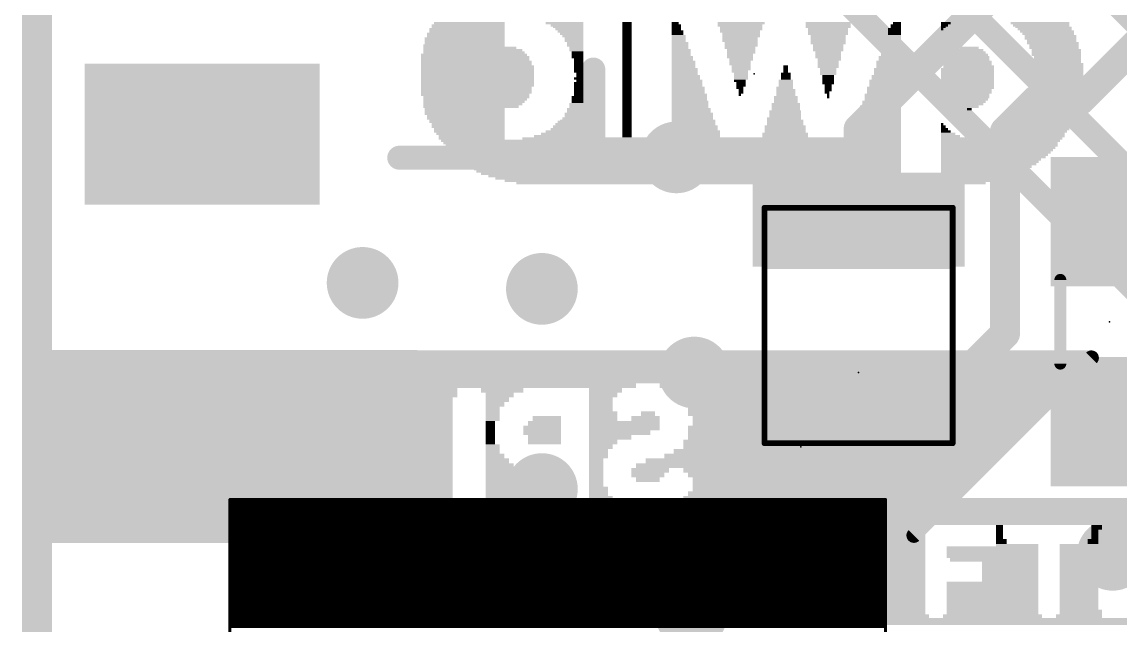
# Model space of a CAD drawing. Extents: x -28 to 74, y -69 to 26.
# Drawn here: x -0.13 to 9.21, y 5.73 to 10.85 of the extents above; entities that cross this region are included whole.
import ezdxf

# ---------------------------------------------------------------- set-up
doc = ezdxf.new("R2010")
doc.units = 0
for name, color, linetype in [('1', 12, 'CONTINUOUS'), ('16', 140, 'CONTINUOUS'), ('18', 110, 'CONTINUOUS'), ('20', 53, 'CONTINUOUS'), ('21', 41, 'CONTINUOUS'), ('22', 40, 'CONTINUOUS'), ('23', 53, 'CONTINUOUS'), ('24', 53, 'CONTINUOUS'), ('51', 53, 'CONTINUOUS')]:
    doc.layers.add(name, color=color, linetype=linetype)

# ---------------------------------------------------------------- blocks, each defined once
blk = doc.blocks.new('RECT')
blk.add_solid([(-0.5, -0.5), (0.5, -0.5), (-0.5, 0.5), (0.5, 0.5)])
blk = doc.blocks.new('ROUNDV')
at = {"const_width": 0.5}
blk.add_lwpolyline([(0, -0.25, 1), (0, 0.25, 1), (0, -0.25)], format="xyb", dxfattribs=at)

msp = doc.modelspace()

# ---------------------------------------------------------------- linework, layer by layer
at = {"layer": '1', "const_width": 0.254}
for points in [[(0, 25.4), (0, 0)], [(8.89, 11.85), (6.985, 9.945)], [(8.8676, 10.1884), (9.8832, 11.204)], [(8.2296, 9.9257), (8.4924, 10.1884)], [(8.4924, 10.1884), (8.8676, 10.1884)], [(6.985, 9.945), (6.985, 9.652)], [(8.2296, 9.9257), (8.2296, 8.2042)], [(6.985, 9.652), (6.985, 9.174)], [(9.1186, 9.1558), (9.1304, 9.144)], [(10.033, 9.144), (9.1304, 9.144)], [(8.2296, 8.2042), (7.3994, 7.374)], [(7.3994, 7.374), (6.985, 7.374)]]:
    msp.add_lwpolyline(points, dxfattribs=at)
at = {"layer": '1', "const_width": 0.127}
for points in [[(8.4924, 10.2519, 1), (8.4924, 10.1249)], [(8.5373, 10.1435, 1), (8.4474, 10.2333)], [(8.8227, 10.2333, 1), (8.9125, 10.1435)], [(8.8676, 10.1249, 1), (8.8676, 10.2519)], [(7.0485, 9.945, 1), (6.9215, 9.945)], [(6.9401, 9.9899, 1), (7.0299, 9.9001)], [(8.2931, 9.9257, 1), (8.1661, 9.9257)], [(8.1847, 9.9706, 1), (8.2745, 9.8807)], [(7.0485, 9.652, 1), (6.9215, 9.652)], [(6.9215, 9.652, 1), (7.0485, 9.652)], [(9.1635, 9.2007, 1), (9.0737, 9.1109)], [(9.1304, 9.2075, 1), (9.1304, 9.0805)], [(9.0855, 9.0991, 1), (9.1753, 9.1889)], [(6.9215, 9.174, 1), (7.0485, 9.174)], [(8.2745, 8.1593, 1), (8.1847, 8.2491)], [(8.1661, 8.2042, 1), (8.2931, 8.2042)], [(6.985, 7.4375, 1), (6.985, 7.3105)], [(7.3545, 7.4189, 1), (7.4443, 7.3291)], [(7.3994, 7.3105, 1), (7.3994, 7.4375)]]:
    msp.add_lwpolyline(points, format="xyb", dxfattribs=at)
at = {"layer": '16'}
for points, const_width in [([(0, 25.4), (0, 0)], 0.254), ([(7.0104, 13.208), (10.0965, 10.1219)], 0.254), ([(10.6426, 8.2296), (6.9516, 11.9206)], 0.2032), ([(10.6172, 7.2898), (6.755, 11.152)], 0.2032)]:
    msp.add_lwpolyline(points, dxfattribs=dict(at, const_width=const_width))
at = {"layer": '20', "const_width": 0.2032}
msp.add_lwpolyline([(0, 25.4), (0, 0)], dxfattribs=at)
at = {"layer": '21'}
for points, const_width in [([(4.73, 10.45), (4.73, 9.7)], 0.2032), ([(4.73, 9.7), (3.08, 9.7)], 0.2032), ([(1.6408, 5.5956), (1.6408, 6.7945)], 0.0254), ([(1.6408, 6.7945), (7.2136, 6.7945)], 0.0254), ([(1.6408, 6.7818), (7.2136, 6.7818)], 0.0254), ([(1.6408, 6.7564), (7.2136, 6.7564)], 0.0254), ([(1.6408, 6.731), (7.2136, 6.731)], 0.0254), ([(7.2136, 6.7945), (7.2136, 5.5956)], 0.0254), ([(1.6408, 6.7056), (7.2136, 6.7056)], 0.0254), ([(1.6408, 6.6802), (7.2136, 6.6802)], 0.0254), ([(1.6408, 6.6548), (7.2136, 6.6548)], 0.0254), ([(1.6408, 6.6294), (7.2136, 6.6294)], 0.0254), ([(1.6408, 6.604), (7.2136, 6.604)], 0.0254), ([(1.6408, 6.5786), (7.2136, 6.5786)], 0.0254), ([(1.6408, 6.5532), (7.2136, 6.5532)], 0.0254), ([(1.6408, 6.5278), (7.2136, 6.5278)], 0.0254), ([(1.6408, 6.5024), (7.2136, 6.5024)], 0.0254), ([(1.6408, 6.477), (7.2136, 6.477)], 0.0254), ([(1.6408, 6.4516), (7.2136, 6.4516)], 0.0254), ([(1.6408, 6.4262), (7.2136, 6.4262)], 0.0254), ([(1.6408, 6.4008), (7.2136, 6.4008)], 0.0254), ([(1.6408, 6.3754), (7.2136, 6.3754)], 0.0254), ([(1.6408, 6.35), (7.2136, 6.35)], 0.0254), ([(1.6408, 6.3246), (7.2136, 6.3246)], 0.0254), ([(1.6408, 6.2992), (7.2136, 6.2992)], 0.0254), ([(1.6408, 6.2738), (7.2136, 6.2738)], 0.0254), ([(1.6408, 6.2484), (7.2136, 6.2484)], 0.0254), ([(1.6408, 6.223), (7.2136, 6.223)], 0.0254), ([(1.6408, 6.1976), (7.2136, 6.1976)], 0.0254), ([(1.6408, 6.1722), (7.2136, 6.1722)], 0.0254), ([(1.6408, 6.1468), (7.2136, 6.1468)], 0.0254), ([(1.6408, 6.1214), (7.2136, 6.1214)], 0.0254), ([(1.6408, 6.096), (7.2136, 6.096)], 0.0254), ([(1.6408, 6.0706), (7.2136, 6.0706)], 0.0254), ([(1.6408, 6.0452), (7.2136, 6.0452)], 0.0254), ([(1.6408, 6.0198), (7.2136, 6.0198)], 0.0254), ([(1.6408, 5.9944), (7.2136, 5.9944)], 0.0254), ([(1.6408, 5.969), (7.2136, 5.969)], 0.0254), ([(1.6408, 5.9436), (7.2136, 5.9436)], 0.0254), ([(1.6408, 5.9182), (7.2136, 5.9182)], 0.0254), ([(1.6408, 5.8928), (7.2136, 5.8928)], 0.0254), ([(1.6408, 5.8674), (7.2136, 5.8674)], 0.0254), ([(1.6408, 5.842), (7.2136, 5.842)], 0.0254), ([(1.6408, 5.8166), (7.2136, 5.8166)], 0.0254), ([(1.6408, 5.7912), (7.2136, 5.7912)], 0.0254), ([(1.6408, 5.7658), (7.2136, 5.7658)], 0.0254), ([(1.6408, 5.7404), (7.2136, 5.7404)], 0.0254), ([(1.6408, 5.715), (7.2136, 5.715)], 0.0254)]:
    msp.add_lwpolyline(points, dxfattribs=dict(at, const_width=const_width))
for points, const_width in [([(4.7808, 10.45, 1), (4.6792, 10.45)], 0.1016), ([(3.08, 9.7508, 1), (3.08, 9.6492)], 0.1016), ([(4.73, 9.6492, 1), (4.73, 9.7508)], 0.1016), ([(4.6792, 9.7, 1), (4.7808, 9.7)], 0.1016), ([(1.6408, 6.8009, 1), (1.6408, 6.7881)], 0.0127), ([(1.6408, 6.7628, 1), (1.6408, 6.75)], 0.0127), ([(1.6472, 6.7945, 1), (1.6345, 6.7945)], 0.0127), ([(1.6408, 6.7882, 1), (1.6408, 6.7755)], 0.0127), ([(1.6408, 6.7374, 1), (1.6408, 6.7247)], 0.0127), ([(7.22, 6.7945, 1), (7.2073, 6.7945)], 0.0127), ([(7.2136, 6.7881, 1), (7.2136, 6.8009)], 0.0127), ([(7.2136, 6.7755, 1), (7.2136, 6.7882)], 0.0127), ([(7.2136, 6.75, 1), (7.2136, 6.7628)], 0.0127), ([(7.2136, 6.7247, 1), (7.2136, 6.7374)], 0.0127), ([(1.6408, 6.6866, 1), (1.6408, 6.6738)], 0.0127), ([(1.6408, 6.712, 1), (1.6408, 6.6993)], 0.0127), ([(1.6408, 6.6612, 1), (1.6408, 6.6485)], 0.0127), ([(1.6408, 6.6358, 1), (1.6408, 6.6231)], 0.0127), ([(7.2136, 6.6993, 1), (7.2136, 6.712)], 0.0127), ([(7.2136, 6.6738, 1), (7.2136, 6.6866)], 0.0127), ([(7.2136, 6.6485, 1), (7.2136, 6.6612)], 0.0127), ([(7.2136, 6.6231, 1), (7.2136, 6.6358)], 0.0127), ([(1.6408, 6.6104, 1), (1.6408, 6.5976)], 0.0127), ([(1.6408, 6.5342, 1), (1.6408, 6.5214)], 0.0127), ([(1.6408, 6.585, 1), (1.6408, 6.5723)], 0.0127), ([(1.6408, 6.5596, 1), (1.6408, 6.5469)], 0.0127), ([(7.2136, 6.5976, 1), (7.2136, 6.6104)], 0.0127), ([(7.2136, 6.5723, 1), (7.2136, 6.585)], 0.0127), ([(7.2136, 6.5469, 1), (7.2136, 6.5596)], 0.0127), ([(7.2136, 6.5214, 1), (7.2136, 6.5342)], 0.0127), ([(1.6408, 6.458, 1), (1.6408, 6.4452)], 0.0127), ([(1.6408, 6.5088, 1), (1.6408, 6.4961)], 0.0127), ([(1.6408, 6.4834, 1), (1.6408, 6.4707)], 0.0127), ([(7.2136, 6.4961, 1), (7.2136, 6.5088)], 0.0127), ([(7.2136, 6.4707, 1), (7.2136, 6.4834)], 0.0127), ([(7.2136, 6.4452, 1), (7.2136, 6.458)], 0.0127), ([(1.6408, 6.3818, 1), (1.6408, 6.369)], 0.0127), ([(1.6408, 6.4326, 1), (1.6408, 6.4199)], 0.0127), ([(1.6408, 6.4072, 1), (1.6408, 6.3944)], 0.0127), ([(1.6408, 6.3564, 1), (1.6408, 6.3437)], 0.0127), ([(7.2136, 6.4199, 1), (7.2136, 6.4326)], 0.0127), ([(7.2136, 6.3944, 1), (7.2136, 6.4072)], 0.0127), ([(7.2136, 6.369, 1), (7.2136, 6.3818)], 0.0127), ([(7.2136, 6.3437, 1), (7.2136, 6.3564)], 0.0127), ([(1.6408, 6.331, 1), (1.6408, 6.3182)], 0.0127), ([(1.6408, 6.3056, 1), (1.6408, 6.2928)], 0.0127), ([(1.6408, 6.2548, 1), (1.6408, 6.242)], 0.0127), ([(1.6408, 6.2802, 1), (1.6408, 6.2675)], 0.0127), ([(7.2136, 6.3182, 1), (7.2136, 6.331)], 0.0127), ([(7.2136, 6.2928, 1), (7.2136, 6.3056)], 0.0127), ([(7.2136, 6.2675, 1), (7.2136, 6.2802)], 0.0127), ([(7.2136, 6.242, 1), (7.2136, 6.2548)], 0.0127), ([(1.6408, 6.2294, 1), (1.6408, 6.2166)], 0.0127), ([(1.6408, 6.1786, 1), (1.6408, 6.1658)], 0.0127), ([(1.6408, 6.204, 1), (1.6408, 6.1913)], 0.0127), ([(7.2136, 6.2166, 1), (7.2136, 6.2294)], 0.0127), ([(7.2136, 6.1913, 1), (7.2136, 6.204)], 0.0127), ([(7.2136, 6.1658, 1), (7.2136, 6.1786)], 0.0127), ([(1.6408, 6.1024, 1), (1.6408, 6.0896)], 0.0127), ([(1.6408, 6.1532, 1), (1.6408, 6.1405)], 0.0127), ([(1.6408, 6.1278, 1), (1.6408, 6.1151)], 0.0127), ([(1.6408, 6.077, 1), (1.6408, 6.0643)], 0.0127), ([(7.2136, 6.1405, 1), (7.2136, 6.1532)], 0.0127), ([(7.2136, 6.1151, 1), (7.2136, 6.1278)], 0.0127), ([(7.2136, 6.0896, 1), (7.2136, 6.1024)], 0.0127), ([(7.2136, 6.0643, 1), (7.2136, 6.077)], 0.0127), ([(1.6408, 6.0262, 1), (1.6408, 6.0134)], 0.0127), ([(1.6408, 6.0516, 1), (1.6408, 6.0389)], 0.0127), ([(1.6408, 6.0008, 1), (1.6408, 5.9881)], 0.0127), ([(1.6408, 5.9754, 1), (1.6408, 5.9627)], 0.0127), ([(7.2136, 6.0389, 1), (7.2136, 6.0516)], 0.0127), ([(7.2136, 6.0134, 1), (7.2136, 6.0262)], 0.0127), ([(7.2136, 5.9881, 1), (7.2136, 6.0008)], 0.0127), ([(7.2136, 5.9627, 1), (7.2136, 5.9754)], 0.0127), ([(1.6408, 5.95, 1), (1.6408, 5.9372)], 0.0127), ([(1.6408, 5.8992, 1), (1.6408, 5.8864)], 0.0127), ([(1.6408, 5.9246, 1), (1.6408, 5.9119)], 0.0127), ([(7.2136, 5.9372, 1), (7.2136, 5.95)], 0.0127), ([(7.2136, 5.9119, 1), (7.2136, 5.9246)], 0.0127), ([(7.2136, 5.8864, 1), (7.2136, 5.8992)], 0.0127), ([(1.6408, 5.8738, 1), (1.6408, 5.861)], 0.0127), ([(1.6408, 5.823, 1), (1.6408, 5.8102)], 0.0127), ([(1.6408, 5.7976, 1), (1.6408, 5.7848)], 0.0127), ([(1.6408, 5.8484, 1), (1.6408, 5.8357)], 0.0127), ([(7.2136, 5.861, 1), (7.2136, 5.8738)], 0.0127), ([(7.2136, 5.8357, 1), (7.2136, 5.8484)], 0.0127), ([(7.2136, 5.8102, 1), (7.2136, 5.823)], 0.0127), ([(7.2136, 5.7848, 1), (7.2136, 5.7976)], 0.0127), ([(1.6408, 5.7468, 1), (1.6408, 5.734)], 0.0127), ([(1.6408, 5.7214, 1), (1.6408, 5.7086)], 0.0127), ([(1.6408, 5.7722, 1), (1.6408, 5.7595)], 0.0127), ([(7.2136, 5.7595, 1), (7.2136, 5.7722)], 0.0127), ([(7.2136, 5.734, 1), (7.2136, 5.7468)], 0.0127), ([(7.2136, 5.7086, 1), (7.2136, 5.7214)], 0.0127)]:
    msp.add_lwpolyline(points, format="xyb", dxfattribs=dict(at, const_width=const_width))
at = {"layer": '22', "const_width": 0.0635}
for points in [[(0.0318, 8.001, 1), (-0.0318, 8.001)], [(0, 8.0328, 1), (0, 7.9693)], [(3.2576, 8.001, 1), (3.194, 8.001)], [(3.2258, 7.9693, 1), (3.2258, 8.0328)], [(5.8115, 8.0302, 1), (5.8115, 7.9667)], [(5.8433, 7.9985, 1), (5.7798, 7.9985)], [(8.9861, 7.976, 1), (8.9412, 8.0209)], [(8.9637, 7.9667, 1), (8.9637, 8.0302)], [(0, 7.9058, 1), (0, 7.8423)], [(3.2258, 7.8423, 1), (3.2258, 7.9058)], [(5.8115, 7.9058, 1), (5.8115, 7.8423)], [(8.8392, 7.8423, 1), (8.8392, 7.9058)], [(0, 7.7788, 1), (0, 7.7153)], [(3.2258, 7.7153, 1), (3.2258, 7.7788)], [(5.8115, 7.7788, 1), (5.8115, 7.7153)], [(8.7122, 7.7153, 1), (8.7122, 7.7788)], [(0, 7.6517, 1), (0, 7.5883)], [(3.2258, 7.5883, 1), (3.2258, 7.6517)], [(5.8115, 7.6517, 1), (5.8115, 7.5883)], [(8.5852, 7.5883, 1), (8.5852, 7.6517)], [(0, 7.5248, 1), (0, 7.4613)], [(3.2258, 7.4613, 1), (3.2258, 7.5248)], [(5.8115, 7.5248, 1), (5.8115, 7.4613)], [(8.4582, 7.4613, 1), (8.4582, 7.5248)], [(0, 7.3978, 1), (0, 7.3343)], [(3.2258, 7.3343, 1), (3.2258, 7.3978)], [(5.8115, 7.3978, 1), (5.8115, 7.3343)], [(8.3312, 7.3343, 1), (8.3312, 7.3978)], [(0, 7.2708, 1), (0, 7.2073)], [(3.2258, 7.2073, 1), (3.2258, 7.2708)], [(5.8115, 7.2708, 1), (5.8115, 7.2073)], [(8.2042, 7.2073, 1), (8.2042, 7.2708)], [(0, 7.1437, 1), (0, 7.0803)], [(3.2258, 7.0803, 1), (3.2258, 7.1437)], [(5.8115, 7.1437, 1), (5.8115, 7.0803)], [(8.0772, 7.0803, 1), (8.0772, 7.1437)], [(0, 7.0168, 1), (0, 6.9533)], [(3.2258, 6.9533, 1), (3.2258, 7.0168)], [(5.8115, 7.0168, 1), (5.8115, 6.9533)], [(7.9502, 6.9533, 1), (7.9502, 7.0168)], [(0, 6.8898, 1), (0, 6.8263)], [(3.2258, 6.8263, 1), (3.2258, 6.8898)], [(5.8115, 6.8898, 1), (5.8115, 6.8263)], [(7.8232, 6.8263, 1), (7.8232, 6.8898)], [(0, 6.7628, 1), (0, 6.6993)], [(3.2258, 6.6993, 1), (3.2258, 6.7628)], [(5.8115, 6.7628, 1), (5.8115, 6.6993)], [(7.6962, 6.6993, 1), (7.6962, 6.7628)], [(0, 6.6357, 1), (0, 6.5723)], [(3.2258, 6.5723, 1), (3.2258, 6.6357)], [(5.8115, 6.6357, 1), (5.8115, 6.5723)], [(7.5692, 6.5723, 1), (7.5692, 6.6357)], [(0, 6.5214, 1), (0, 6.458)], [(3.2258, 6.458, 1), (3.2258, 6.5214)], [(5.8115, 6.5214, 1), (5.8115, 6.458)], [(7.4324, 6.5122, 1), (7.4774, 6.4672)], [(7.4549, 6.458, 1), (7.4549, 6.5214)], [(-0.0318, 6.4897, 1), (0.0318, 6.4897)], [(3.194, 6.4897, 1), (3.2576, 6.4897)], [(5.7798, 6.4897, 1), (5.8433, 6.4897)]]:
    msp.add_lwpolyline(points, format="xyb", dxfattribs=at)
at = {"layer": '22', "const_width": 0.127}
for points in [[(0, 6.4897), (0, 8.001)], [(0, 8.001), (3.2258, 8.001)], [(3.2258, 8.001), (3.2258, 6.4897)], [(5.8115, 7.9985), (8.9637, 7.9985)], [(5.8115, 6.4897), (5.8115, 7.9985)], [(8.9637, 7.9985), (7.4549, 6.4897)], [(0, 7.874), (3.2258, 7.874)], [(5.8115, 7.874), (8.8392, 7.874)], [(0, 7.747), (3.2258, 7.747)], [(5.8115, 7.747), (8.7122, 7.747)], [(0, 7.62), (3.2258, 7.62)], [(5.8115, 7.62), (8.5852, 7.62)], [(0, 7.493), (3.2258, 7.493)], [(5.8115, 7.493), (8.4582, 7.493)], [(0, 7.366), (3.2258, 7.366)], [(5.8115, 7.366), (8.3312, 7.366)], [(0, 7.239), (3.2258, 7.239)], [(5.8115, 7.239), (8.2042, 7.239)], [(0, 7.112), (3.2258, 7.112)], [(5.8115, 7.112), (8.0772, 7.112)], [(0, 6.985), (3.2258, 6.985)], [(5.8115, 6.985), (7.9502, 6.985)], [(0, 6.858), (3.2258, 6.858)], [(5.8115, 6.858), (7.8232, 6.858)], [(0, 6.731), (3.2258, 6.731)], [(5.8115, 6.731), (7.6962, 6.731)], [(0, 6.604), (3.2258, 6.604)], [(5.8115, 6.604), (7.5692, 6.604)], [(3.2258, 6.4897), (0, 6.4897)], [(7.4549, 6.4897), (5.8115, 6.4897)]]:
    msp.add_lwpolyline(points, dxfattribs=at)
at = {"layer": '23'}
for p in [(9.1186, 8.3058), (6.985, 7.874), (6.8326, 6.1976)]:
    msp.add_point(p, dxfattribs=at)
at = {"layer": '24'}
for p in [(6.096, 10.414), (6.4937, 7.2434)]:
    msp.add_point(p, dxfattribs=at)
at = {"layer": '51'}
for points, const_width in [([(6.185, 9.274), (6.185, 7.274)], 0.05), ([(7.785, 9.274), (6.185, 9.274)], 0.05), ([(7.785, 7.274), (7.785, 9.274)], 0.05), ([(8.6996, 8.6618), (8.6996, 7.9498)], 0.1016), ([(6.185, 7.274), (7.785, 7.274)], 0.05)]:
    msp.add_lwpolyline(points, dxfattribs=dict(at, const_width=const_width))
for points, const_width in [([(6.1975, 9.274, 1), (6.1725, 9.274)], 0.025), ([(6.185, 9.2865, 1), (6.185, 9.2615)], 0.025), ([(7.7975, 9.274, 1), (7.7725, 9.274)], 0.025), ([(7.785, 9.2615, 1), (7.785, 9.2865)], 0.025), ([(8.725, 8.6618, 1), (8.6742, 8.6618)], 0.0508), ([(8.6742, 7.9498, 1), (8.725, 7.9498)], 0.0508), ([(6.185, 7.2865, 1), (6.185, 7.2615)], 0.025), ([(6.1725, 7.274, 1), (6.1975, 7.274)], 0.025), ([(7.7725, 7.274, 1), (7.7975, 7.274)], 0.025), ([(7.785, 7.2615, 1), (7.785, 7.2865)], 0.025)]:
    msp.add_lwpolyline(points, format="xyb", dxfattribs=dict(at, const_width=const_width))

# ---------------------------------------------------------------- block references
at = {"layer": '1', "xscale": 1.2, "yscale": 2, "rotation": 270}
msp.add_blockref('RECT', (1.405, 9.9), dxfattribs=at)
at = {"layer": '1', "xscale": 1.1, "rotation": 270}
for p in [(9.1186, 9.1558), (9.1186, 7.4558)]:
    msp.add_blockref('RECT', p, dxfattribs=at)
at = {"layer": '1', "xscale": 1.8, "yscale": 0.8}
for p in [(6.985, 9.174), (6.985, 7.374)]:
    msp.add_blockref('RECT', p, dxfattribs=at)
at = {"layer": '18', "xscale": 0.6096, "yscale": 0.6096}
for p in [(5.4356, 9.7028), (5.4356, 9.7028), (2.7686, 8.636), (2.7686, 8.636), (4.2926, 8.5852), (4.2926, 8.5852), (5.588, 7.874), (5.588, 7.874), (4.2926, 6.8834), (4.2926, 6.8834), (9.144, 6.3246), (9.144, 6.3246), (5.5626, 5.8166), (5.5626, 5.8166)]:
    msp.add_blockref('ROUNDV', p, dxfattribs=at)
at = {"layer": '21'}
for p, xscale, yscale in [((8.7676, 6.7926), 3.09, 0.03), ((8.7676, 6.7626), 3.09, 0.03), ((8.7676, 6.7376), 3.09, 0.02), ((8.7676, 6.7076), 3.09, 0.04), ((8.7676, 6.6726), 3.09, 0.03), ((8.7676, 6.6426), 3.09, 0.03), ((8.7676, 6.6176), 3.09, 0.02), ((8.7676, 6.5926), 3.09, 0.03), ((7.4026, 6.5576), 0.36, 0.04), ((7.3876, 6.5226), 0.33, 0.03), ((8.1826, 6.5576), 0.06, 0.04), ((8.1826, 6.5226), 0.06, 0.03), ((9.0076, 6.5576), 0.09, 0.04), ((8.9926, 6.5226), 0.06, 0.03), ((7.3876, 6.5026), 0.33, 0.03), ((7.3876, 6.4726), 0.33, 0.03), ((7.3876, 6.4376), 0.33, 0.04), ((8.1826, 6.5026), 0.06, 0.03), ((8.1826, 6.4726), 0.06, 0.03), ((8.1976, 6.4376), 0.09, 0.04), ((8.9776, 6.4376), 0.09, 0.04), ((8.9926, 6.5026), 0.06, 0.03), ((8.9926, 6.4726), 0.06, 0.03), ((7.3876, 6.4026), 0.33, 0.03), ((7.3876, 6.3826), 0.33, 0.03), ((7.3876, 6.3526), 0.33, 0.03), ((8.1226, 6.3826), 0.78, 0.03), ((8.1226, 6.3526), 0.78, 0.03), ((8.3326, 6.4026), 0.36, 0.03), ((8.8576, 6.4026), 0.33, 0.03), ((8.8576, 6.3826), 0.33, 0.03), ((8.8576, 6.3526), 0.33, 0.03), ((7.3876, 6.3176), 0.33, 0.04), ((7.3876, 6.2826), 0.33, 0.03), ((7.3876, 6.2526), 0.33, 0.03), ((8.1226, 6.3176), 0.78, 0.04), ((8.1376, 6.2826), 0.75, 0.03), ((8.2726, 6.2526), 0.48, 0.03), ((8.8576, 6.3176), 0.33, 0.04), ((8.8576, 6.2826), 0.33, 0.03), ((8.8576, 6.2526), 0.33, 0.03), ((7.3876, 6.2326), 0.33, 0.03), ((7.3876, 6.1976), 0.33, 0.04), ((7.3876, 6.1626), 0.33, 0.03), ((8.2726, 6.2326), 0.48, 0.03), ((8.2726, 6.1976), 0.48, 0.04), ((8.2726, 6.1626), 0.48, 0.03), ((8.8576, 6.2326), 0.33, 0.03), ((8.8576, 6.1976), 0.33, 0.04), ((8.8576, 6.1626), 0.33, 0.03), ((7.3876, 6.1426), 0.33, 0.03), ((7.3876, 6.1126), 0.33, 0.03), ((7.3876, 6.0776), 0.33, 0.04), ((8.1226, 6.0776), 0.78, 0.04), ((8.2726, 6.1426), 0.48, 0.03), ((8.2726, 6.1126), 0.48, 0.03), ((8.8576, 6.1426), 0.33, 0.03), ((8.8576, 6.1126), 0.33, 0.03), ((8.8576, 6.0776), 0.33, 0.04), ((7.3876, 6.0426), 0.33, 0.03), ((7.3876, 6.0126), 0.33, 0.03), ((7.3876, 5.9926), 0.33, 0.03), ((7.3876, 5.9576), 0.33, 0.04), ((8.1226, 6.0426), 0.78, 0.03), ((8.1226, 6.0126), 0.78, 0.03), ((8.1226, 5.9926), 0.78, 0.03), ((8.1226, 5.9576), 0.78, 0.04), ((8.8576, 6.0426), 0.33, 0.03), ((8.8576, 6.0126), 0.33, 0.03), ((8.8576, 5.9926), 0.33, 0.03), ((8.8576, 5.9576), 0.33, 0.04), ((7.3876, 5.9226), 0.33, 0.03), ((7.3876, 5.9026), 0.33, 0.03), ((7.3876, 5.8726), 0.33, 0.03), ((8.1226, 5.9226), 0.78, 0.03), ((8.1226, 5.9026), 0.78, 0.03), ((8.1226, 5.8726), 0.78, 0.03), ((8.8576, 5.9226), 0.33, 0.03), ((8.8576, 5.9026), 0.33, 0.03), ((8.8576, 5.8726), 0.33, 0.03), ((7.3876, 5.8376), 0.33, 0.04), ((7.4026, 5.8026), 0.36, 0.03), ((8.7676, 5.7726), 3.09, 0.03), ((8.1226, 5.8026), 0.84, 0.03), ((8.1226, 5.8376), 0.78, 0.04), ((8.8576, 5.8026), 0.39, 0.03), ((8.8726, 5.8376), 0.36, 0.04), ((8.7676, 5.7426), 3.09, 0.03)]:
    msp.add_blockref('RECT', p, dxfattribs=dict(at, xscale=xscale, yscale=yscale))
at = {"layer": '22', "rotation": 180}
for p, xscale, yscale in [((3.666, 10.824), 0.62, 0.02), ((3.676, 10.844), 0.6, 0.02), ((4.486, 10.844), 0.32, 0.02), ((4.506, 10.824), 0.28, 0.02), ((5.016, 10.844), 0.08, 0.02), ((5.016, 10.824), 0.08, 0.02), ((5.426, 10.844), 0.06, 0.02), ((5.436, 10.824), 0.08, 0.02), ((5.986, 10.844), 0.4, 0.02), ((5.976, 10.824), 0.38, 0.02), ((6.726, 10.844), 0.38, 0.02), ((6.726, 10.824), 0.38, 0.02), ((7.301, 10.824), 0.09, 0.02), ((7.311, 10.844), 0.07, 0.02), ((7.726, 10.844), 0.08, 0.02), ((7.716, 10.824), 0.06, 0.02), ((8.526, 10.844), 0.5, 0.02), ((8.536, 10.824), 0.48, 0.02), ((3.646, 10.754), 0.66, 0.02), ((3.646, 10.734), 0.66, 0.02), ((3.656, 10.794), 0.64, 0.02), ((3.656, 10.774), 0.64, 0.02), ((3.666, 10.809), 0.62, 0.01), ((4.516, 10.809), 0.26, 0.01), ((4.526, 10.794), 0.24, 0.02), ((4.536, 10.774), 0.22, 0.02), ((4.546, 10.754), 0.2, 0.02), ((4.556, 10.734), 0.18, 0.02), ((5.016, 10.809), 0.08, 0.01), ((5.016, 10.794), 0.08, 0.02), ((5.016, 10.774), 0.08, 0.02), ((5.016, 10.754), 0.08, 0.02), ((5.016, 10.734), 0.08, 0.02), ((5.436, 10.809), 0.08, 0.01), ((5.436, 10.794), 0.08, 0.02), ((5.446, 10.774), 0.1, 0.02), ((5.446, 10.754), 0.1, 0.02), ((5.456, 10.734), 0.12, 0.02), ((5.986, 10.809), 0.36, 0.01), ((5.986, 10.794), 0.36, 0.02), ((5.976, 10.774), 0.34, 0.02), ((5.986, 10.754), 0.32, 0.02), ((5.986, 10.734), 0.32, 0.02), ((6.726, 10.809), 0.38, 0.01), ((6.726, 10.794), 0.34, 0.02), ((6.726, 10.774), 0.34, 0.02), ((6.726, 10.754), 0.34, 0.02), ((6.726, 10.734), 0.3, 0.02), ((7.281, 10.734), 0.13, 0.02), ((7.291, 10.794), 0.11, 0.02), ((7.291, 10.774), 0.11, 0.02), ((7.291, 10.754), 0.11, 0.02), ((7.301, 10.809), 0.09, 0.01), ((7.706, 10.809), 0.04, 0.01), ((7.696, 10.794), 0.02, 0.02), ((8.556, 10.809), 0.48, 0.01), ((8.566, 10.794), 0.46, 0.02), ((8.586, 10.774), 0.46, 0.02), ((8.596, 10.754), 0.44, 0.02), ((8.616, 10.734), 0.44, 0.02), ((3.631, 10.654), 0.69, 0.02), ((3.681, 10.634), 0.79, 0.02), ((3.636, 10.714), 0.68, 0.02), ((3.636, 10.694), 0.68, 0.02), ((3.636, 10.674), 0.68, 0.02), ((4.566, 10.714), 0.16, 0.02), ((4.566, 10.694), 0.16, 0.02), ((4.576, 10.674), 0.14, 0.02), ((4.576, 10.654), 0.14, 0.02), ((4.586, 10.634), 0.12, 0.02), ((5.016, 10.714), 0.08, 0.02), ((5.016, 10.694), 0.08, 0.02), ((5.016, 10.674), 0.08, 0.02), ((5.016, 10.654), 0.08, 0.02), ((5.016, 10.634), 0.08, 0.02), ((5.456, 10.714), 0.12, 0.02), ((5.456, 10.694), 0.12, 0.02), ((5.466, 10.674), 0.14, 0.02), ((5.466, 10.654), 0.14, 0.02), ((5.466, 10.634), 0.14, 0.02), ((5.976, 10.714), 0.3, 0.02), ((5.976, 10.694), 0.3, 0.02), ((5.986, 10.674), 0.28, 0.02), ((5.986, 10.654), 0.28, 0.02), ((5.976, 10.634), 0.26, 0.02), ((6.726, 10.714), 0.3, 0.02), ((6.726, 10.694), 0.3, 0.02), ((6.726, 10.674), 0.3, 0.02), ((6.726, 10.654), 0.26, 0.02), ((6.726, 10.634), 0.26, 0.02), ((7.271, 10.674), 0.15, 0.02), ((7.271, 10.654), 0.15, 0.02), ((7.271, 10.634), 0.15, 0.02), ((7.281, 10.714), 0.13, 0.02), ((7.281, 10.694), 0.13, 0.02), ((7.926, 10.634), 0.16, 0.02), ((8.616, 10.714), 0.44, 0.02), ((8.626, 10.694), 0.42, 0.02), ((8.636, 10.674), 0.44, 0.02), ((8.646, 10.654), 0.42, 0.02), ((8.646, 10.634), 0.42, 0.02), ((3.716, 10.574), 0.9, 0.02), ((3.726, 10.554), 0.92, 0.02), ((3.706, 10.614), 0.84, 0.02), ((3.716, 10.594), 0.86, 0.02), ((4.586, 10.614), 0.12, 0.02), ((4.596, 10.594), 0.1, 0.02), ((4.596, 10.574), 0.1, 0.02), ((4.596, 10.554), 0.1, 0.02), ((5.016, 10.614), 0.08, 0.02), ((5.016, 10.594), 0.08, 0.02), ((5.016, 10.574), 0.08, 0.02), ((5.016, 10.554), 0.08, 0.02), ((5.476, 10.614), 0.16, 0.02), ((5.476, 10.594), 0.16, 0.02), ((5.476, 10.574), 0.16, 0.02), ((5.486, 10.554), 0.18, 0.02), ((5.986, 10.614), 0.24, 0.02), ((5.986, 10.594), 0.24, 0.02), ((5.976, 10.574), 0.22, 0.02), ((5.976, 10.554), 0.22, 0.02), ((6.726, 10.614), 0.26, 0.02), ((6.726, 10.594), 0.22, 0.02), ((6.726, 10.574), 0.22, 0.02), ((6.726, 10.554), 0.22, 0.02), ((7.251, 10.554), 0.19, 0.02), ((7.261, 10.614), 0.17, 0.02), ((7.261, 10.594), 0.17, 0.02), ((7.261, 10.574), 0.17, 0.02), ((7.911, 10.554), 0.37, 0.02), ((7.916, 10.574), 0.34, 0.02), ((7.916, 10.594), 0.3, 0.02), ((7.916, 10.614), 0.26, 0.02), ((8.666, 10.614), 0.42, 0.02), ((8.666, 10.594), 0.42, 0.02), ((8.666, 10.574), 0.42, 0.02), ((8.676, 10.554), 0.4, 0.02), ((3.726, 10.534), 0.92, 0.02), ((3.736, 10.514), 0.94, 0.02), ((3.736, 10.494), 0.94, 0.02), ((3.746, 10.474), 0.96, 0.02), ((3.746, 10.454), 0.96, 0.02), ((4.606, 10.534), 0.08, 0.02), ((4.606, 10.514), 0.08, 0.02), ((4.606, 10.494), 0.08, 0.02), ((4.606, 10.474), 0.08, 0.02), ((4.606, 10.454), 0.08, 0.02), ((5.016, 10.534), 0.08, 0.02), ((5.016, 10.514), 0.08, 0.02), ((5.016, 10.494), 0.08, 0.02), ((5.016, 10.474), 0.08, 0.02), ((5.016, 10.454), 0.08, 0.02), ((5.486, 10.534), 0.18, 0.02), ((5.496, 10.514), 0.2, 0.02), ((5.496, 10.494), 0.2, 0.02), ((5.496, 10.474), 0.2, 0.02), ((5.506, 10.454), 0.22, 0.02), ((5.986, 10.534), 0.2, 0.02), ((5.976, 10.514), 0.18, 0.02), ((5.976, 10.494), 0.18, 0.02), ((5.986, 10.474), 0.16, 0.02), ((5.986, 10.454), 0.16, 0.02), ((6.366, 10.474), 0.04, 0.02), ((6.366, 10.454), 0.04, 0.02), ((6.736, 10.534), 0.2, 0.02), ((6.726, 10.514), 0.18, 0.02), ((6.726, 10.494), 0.18, 0.02), ((6.726, 10.474), 0.18, 0.02), ((6.726, 10.454), 0.14, 0.02), ((7.231, 10.454), 0.23, 0.02), ((7.241, 10.514), 0.21, 0.02), ((7.241, 10.494), 0.21, 0.02), ((7.241, 10.474), 0.21, 0.02), ((7.251, 10.534), 0.19, 0.02), ((7.911, 10.454), 0.45, 0.02), ((7.911, 10.514), 0.41, 0.02), ((7.911, 10.494), 0.41, 0.02), ((7.921, 10.474), 0.43, 0.02), ((7.911, 10.534), 0.37, 0.02), ((8.676, 10.534), 0.4, 0.02), ((8.676, 10.514), 0.4, 0.02), ((8.686, 10.494), 0.42, 0.02), ((8.686, 10.474), 0.42, 0.02), ((8.686, 10.454), 0.42, 0.02), ((3.746, 10.434), 0.96, 0.02), ((3.746, 10.414), 0.96, 0.02), ((3.746, 10.394), 0.96, 0.02), ((3.746, 10.374), 0.96, 0.02), ((3.746, 10.354), 0.96, 0.02), ((4.606, 10.434), 0.08, 0.02), ((4.606, 10.374), 0.08, 0.02), ((4.616, 10.414), 0.06, 0.02), ((4.616, 10.394), 0.06, 0.02), ((4.616, 10.354), 0.06, 0.02), ((5.016, 10.434), 0.08, 0.02), ((5.016, 10.414), 0.08, 0.02), ((5.016, 10.394), 0.08, 0.02), ((5.016, 10.374), 0.08, 0.02), ((5.016, 10.354), 0.08, 0.02), ((5.506, 10.434), 0.22, 0.02), ((5.506, 10.414), 0.22, 0.02), ((5.516, 10.394), 0.24, 0.02), ((5.516, 10.374), 0.24, 0.02), ((5.526, 10.354), 0.26, 0.02), ((5.976, 10.434), 0.14, 0.02), ((5.986, 10.414), 0.12, 0.02), ((5.986, 10.394), 0.12, 0.02), ((5.986, 10.374), 0.12, 0.02), ((5.976, 10.354), 0.1, 0.02), ((6.366, 10.354), 0.12, 0.02), ((6.366, 10.414), 0.08, 0.02), ((6.366, 10.394), 0.08, 0.02), ((6.366, 10.374), 0.08, 0.02), ((6.366, 10.434), 0.04, 0.02), ((6.726, 10.434), 0.14, 0.02), ((6.726, 10.414), 0.14, 0.02), ((6.726, 10.394), 0.1, 0.02), ((6.726, 10.374), 0.1, 0.02), ((6.726, 10.354), 0.1, 0.02), ((7.211, 10.354), 0.27, 0.02), ((7.221, 10.394), 0.25, 0.02), ((7.221, 10.374), 0.25, 0.02), ((7.231, 10.434), 0.23, 0.02), ((7.231, 10.414), 0.23, 0.02), ((7.911, 10.434), 0.45, 0.02), ((7.911, 10.414), 0.45, 0.02), ((7.911, 10.394), 0.45, 0.02), ((7.911, 10.374), 0.45, 0.02), ((7.911, 10.354), 0.45, 0.02), ((8.686, 10.434), 0.42, 0.02), ((8.686, 10.414), 0.42, 0.02), ((8.686, 10.354), 0.42, 0.02), ((8.696, 10.394), 0.4, 0.02), ((8.696, 10.374), 0.4, 0.02), ((3.746, 10.334), 0.96, 0.02), ((3.746, 10.314), 0.96, 0.02), ((3.736, 10.294), 0.94, 0.02), ((3.736, 10.274), 0.94, 0.02), ((4.606, 10.334), 0.08, 0.02), ((4.606, 10.314), 0.08, 0.02), ((4.606, 10.294), 0.08, 0.02), ((4.606, 10.274), 0.08, 0.02), ((5.016, 10.334), 0.08, 0.02), ((5.016, 10.314), 0.08, 0.02), ((5.016, 10.294), 0.08, 0.02), ((5.016, 10.274), 0.08, 0.02), ((5.526, 10.334), 0.26, 0.02), ((5.526, 10.314), 0.26, 0.02), ((5.536, 10.294), 0.28, 0.02), ((5.536, 10.274), 0.28, 0.02), ((5.986, 10.334), 0.08, 0.02), ((5.986, 10.314), 0.08, 0.02), ((5.976, 10.294), 0.06, 0.02), ((5.986, 10.274), 0.04, 0.02), ((6.356, 10.294), 0.14, 0.02), ((6.366, 10.274), 0.16, 0.02), ((6.366, 10.334), 0.12, 0.02), ((6.366, 10.314), 0.12, 0.02), ((6.726, 10.334), 0.1, 0.02), ((6.726, 10.314), 0.06, 0.02), ((6.726, 10.294), 0.06, 0.02), ((6.726, 10.274), 0.06, 0.02), ((7.201, 10.294), 0.29, 0.02), ((7.201, 10.274), 0.29, 0.02), ((7.211, 10.334), 0.27, 0.02), ((7.211, 10.314), 0.27, 0.02), ((7.911, 10.334), 0.45, 0.02), ((7.911, 10.314), 0.45, 0.02), ((7.921, 10.294), 0.43, 0.02), ((7.911, 10.274), 0.41, 0.02), ((8.686, 10.334), 0.42, 0.02), ((8.686, 10.314), 0.42, 0.02), ((8.686, 10.294), 0.42, 0.02), ((8.676, 10.274), 0.4, 0.02), ((3.736, 10.254), 0.94, 0.02), ((3.726, 10.234), 0.92, 0.02), ((3.736, 10.214), 0.9, 0.02), ((3.726, 10.194), 0.88, 0.02), ((3.716, 10.174), 0.86, 0.02), ((4.596, 10.214), 0.1, 0.02), ((4.596, 10.194), 0.1, 0.02), ((4.596, 10.174), 0.1, 0.02), ((4.606, 10.254), 0.08, 0.02), ((4.606, 10.234), 0.08, 0.02), ((5.016, 10.254), 0.08, 0.02), ((5.016, 10.234), 0.08, 0.02), ((5.016, 10.214), 0.08, 0.02), ((5.016, 10.194), 0.08, 0.02), ((5.016, 10.174), 0.08, 0.02), ((5.536, 10.254), 0.28, 0.02), ((5.546, 10.234), 0.3, 0.02), ((5.546, 10.214), 0.3, 0.02), ((5.546, 10.194), 0.3, 0.02), ((5.551, 10.174), 0.31, 0.02), ((5.986, 10.254), 0.04, 0.02), ((5.976, 10.234), 0.02, 0.02), ((6.366, 10.214), 0.2, 0.02), ((6.366, 10.194), 0.2, 0.02), ((6.366, 10.174), 0.2, 0.02), ((6.366, 10.254), 0.16, 0.02), ((6.366, 10.234), 0.16, 0.02), ((6.716, 10.254), 0.04, 0.02), ((6.726, 10.234), 0.02, 0.02), ((6.726, 10.214), 0.02, 0.02), ((7.181, 10.174), 0.33, 0.02), ((7.191, 10.234), 0.31, 0.02), ((7.191, 10.214), 0.31, 0.02), ((7.191, 10.194), 0.31, 0.02), ((7.201, 10.254), 0.29, 0.02), ((7.911, 10.254), 0.41, 0.02), ((7.911, 10.234), 0.37, 0.02), ((7.911, 10.214), 0.37, 0.02), ((7.916, 10.194), 0.34, 0.02), ((7.916, 10.174), 0.3, 0.02), ((8.666, 10.214), 0.42, 0.02), ((8.666, 10.194), 0.42, 0.02), ((8.656, 10.174), 0.4, 0.02), ((8.676, 10.254), 0.4, 0.02), ((8.676, 10.234), 0.4, 0.02), ((3.706, 10.154), 0.84, 0.02), ((3.691, 10.134), 0.81, 0.02), ((3.636, 10.114), 0.68, 0.02), ((3.636, 10.094), 0.68, 0.02), ((3.636, 10.074), 0.68, 0.02), ((4.566, 10.074), 0.16, 0.02), ((4.576, 10.114), 0.14, 0.02), ((4.576, 10.094), 0.14, 0.02), ((4.586, 10.154), 0.12, 0.02), ((4.586, 10.134), 0.12, 0.02), ((5.016, 10.154), 0.08, 0.02), ((5.016, 10.134), 0.08, 0.02), ((5.016, 10.114), 0.08, 0.02), ((5.016, 10.094), 0.08, 0.02), ((5.016, 10.074), 0.08, 0.02), ((5.551, 10.154), 0.31, 0.02), ((5.551, 10.134), 0.31, 0.02), ((5.561, 10.114), 0.33, 0.02), ((5.561, 10.094), 0.33, 0.02), ((5.571, 10.074), 0.35, 0.02), ((6.361, 10.094), 0.27, 0.02), ((6.361, 10.074), 0.27, 0.02), ((6.366, 10.154), 0.24, 0.02), ((6.366, 10.134), 0.24, 0.02), ((6.366, 10.114), 0.24, 0.02), ((7.161, 10.074), 0.37, 0.02), ((7.171, 10.134), 0.35, 0.02), ((7.171, 10.114), 0.35, 0.02), ((7.171, 10.094), 0.35, 0.02), ((7.181, 10.154), 0.33, 0.02), ((7.916, 10.154), 0.26, 0.02), ((7.916, 10.134), 0.18, 0.02), ((7.926, 10.114), 0.04, 0.02), ((8.626, 10.094), 0.42, 0.02), ((8.626, 10.074), 0.42, 0.02), ((8.646, 10.134), 0.42, 0.02), ((8.646, 10.114), 0.42, 0.02), ((8.656, 10.154), 0.4, 0.02), ((3.646, 10.054), 0.66, 0.02), ((3.646, 10.034), 0.66, 0.02), ((3.656, 10.019), 0.64, 0.01), ((3.656, 10.004), 0.64, 0.02), ((3.666, 9.984), 0.62, 0.02), ((4.526, 9.984), 0.24, 0.02), ((4.536, 10.004), 0.22, 0.02), ((4.546, 10.019), 0.2, 0.01), ((4.556, 10.034), 0.18, 0.02), ((4.566, 10.054), 0.16, 0.02), ((5.016, 10.054), 0.08, 0.02), ((5.016, 10.034), 0.08, 0.02), ((5.016, 10.019), 0.08, 0.01), ((5.016, 10.004), 0.08, 0.02), ((5.016, 9.984), 0.08, 0.02), ((5.571, 10.054), 0.35, 0.02), ((5.571, 10.034), 0.35, 0.02), ((5.581, 10.019), 0.37, 0.01), ((5.581, 10.004), 0.37, 0.02), ((5.581, 9.984), 0.37, 0.02), ((6.351, 10.034), 0.29, 0.02), ((6.361, 10.019), 0.31, 0.01), ((6.361, 10.004), 0.31, 0.02), ((6.361, 9.984), 0.31, 0.02), ((6.361, 10.054), 0.27, 0.02), ((7.151, 10.019), 0.39, 0.01), ((7.151, 10.004), 0.39, 0.02), ((7.151, 9.984), 0.39, 0.02), ((7.161, 10.054), 0.37, 0.02), ((7.161, 10.034), 0.37, 0.02), ((7.696, 9.984), 0.02, 0.02), ((8.566, 9.984), 0.46, 0.02), ((8.576, 10.004), 0.44, 0.02), ((8.596, 10.034), 0.44, 0.02), ((8.596, 10.019), 0.44, 0.01), ((8.606, 10.054), 0.42, 0.02), ((3.666, 9.964), 0.62, 0.02), ((3.676, 9.944), 0.6, 0.02), ((3.676, 9.924), 0.6, 0.02), ((3.686, 9.904), 0.58, 0.02), ((4.466, 9.904), 0.36, 0.02), ((4.486, 9.924), 0.32, 0.02), ((4.506, 9.944), 0.28, 0.02), ((4.516, 9.964), 0.26, 0.02), ((5.016, 9.964), 0.08, 0.02), ((5.016, 9.944), 0.08, 0.02), ((5.016, 9.924), 0.08, 0.02), ((5.016, 9.904), 0.08, 0.02), ((5.591, 9.964), 0.39, 0.02), ((5.591, 9.944), 0.39, 0.02), ((5.601, 9.924), 0.41, 0.02), ((5.601, 9.904), 0.41, 0.02), ((6.361, 9.904), 0.39, 0.02), ((6.361, 9.964), 0.35, 0.02), ((6.361, 9.944), 0.35, 0.02), ((6.361, 9.924), 0.35, 0.02), ((7.131, 9.904), 0.43, 0.02), ((7.141, 9.964), 0.41, 0.02), ((7.141, 9.944), 0.41, 0.02), ((7.141, 9.924), 0.41, 0.02), ((7.706, 9.964), 0.04, 0.02), ((7.716, 9.944), 0.06, 0.02), ((7.726, 9.924), 0.08, 0.02), ((7.746, 9.904), 0.12, 0.02), ((8.476, 9.904), 0.52, 0.02), ((8.506, 9.924), 0.5, 0.02), ((8.536, 9.944), 0.48, 0.02), ((8.546, 9.964), 0.46, 0.02), ((3.696, 9.884), 0.56, 0.02), ((3.696, 9.864), 0.56, 0.02), ((5.391, 9.844), 3.91, 0.02), ((5.401, 9.824), 3.89, 0.02), ((5.411, 9.804), 3.87, 0.02), ((5.736, 9.864), 3.22, 0.02), ((4.436, 9.884), 0.42, 0.02), ((5.016, 9.884), 0.08, 0.02), ((5.601, 9.884), 0.41, 0.02), ((6.361, 9.884), 0.39, 0.02), ((7.131, 9.884), 0.43, 0.02), ((7.766, 9.884), 0.16, 0.02), ((7.796, 9.864), 0.22, 0.02), ((8.191, 9.844), 1.01, 0.02), ((8.181, 9.824), 0.99, 0.02), ((8.181, 9.804), 0.99, 0.02), ((8.406, 9.864), 0.62, 0.02), ((8.456, 9.884), 0.56, 0.02), ((5.421, 9.784), 3.85, 0.02), ((5.431, 9.764), 3.83, 0.02), ((5.441, 9.744), 3.81, 0.02), ((5.441, 9.724), 3.81, 0.02), ((5.461, 9.704), 3.77, 0.02), ((8.171, 9.784), 0.97, 0.02), ((8.161, 9.764), 0.95, 0.02), ((8.151, 9.744), 0.93, 0.02), ((8.141, 9.724), 0.91, 0.02), ((8.131, 9.704), 0.89, 0.02), ((5.471, 9.684), 3.75, 0.02), ((5.481, 9.664), 3.73, 0.02), ((5.501, 9.644), 3.69, 0.02), ((5.511, 9.624), 3.67, 0.02), ((8.111, 9.684), 0.85, 0.02), ((8.101, 9.664), 0.83, 0.02), ((8.091, 9.644), 0.81, 0.02), ((8.071, 9.624), 0.77, 0.02), ((5.531, 9.604), 3.63, 0.02), ((5.541, 9.584), 3.61, 0.02), ((5.561, 9.564), 3.57, 0.02), ((5.591, 9.544), 3.51, 0.02), ((5.621, 9.524), 3.45, 0.02), ((8.061, 9.604), 0.75, 0.02), ((8.041, 9.584), 0.71, 0.02), ((8.021, 9.564), 0.67, 0.02), ((7.991, 9.544), 0.61, 0.02), ((7.971, 9.524), 0.57, 0.02), ((5.661, 9.504), 3.37, 0.02), ((5.711, 9.484), 3.27, 0.02), ((7.931, 9.504), 0.49, 0.02), ((7.876, 9.484), 0.38, 0.02), ((4.5537, 8.0434), 2.92, 0.04), ((4.5537, 8.0034), 2.92, 0.04), ((4.5537, 7.9634), 2.92, 0.04), ((4.5537, 7.9234), 2.92, 0.04), ((4.5537, 7.8834), 2.92, 0.04), ((4.5537, 7.8434), 2.92, 0.04), ((4.5537, 7.8034), 2.92, 0.04), ((4.0937, 7.7634), 2, 0.04), ((5.6537, 7.7634), 0.72, 0.04), ((3.3337, 7.7234), 0.48, 0.04), ((3.3337, 7.6834), 0.48, 0.04), ((3.3137, 7.6434), 0.44, 0.04), ((3.9537, 7.7234), 0.36, 0.04), ((3.9337, 7.6834), 0.24, 0.04), ((3.9137, 7.6434), 0.2, 0.04), ((4.8337, 7.7234), 0.28, 0.04), ((4.8137, 7.6834), 0.24, 0.04), ((4.7937, 7.6434), 0.2, 0.04), ((5.7137, 7.7234), 0.6, 0.04), ((5.7337, 7.6834), 0.56, 0.04), ((5.7537, 7.6434), 0.52, 0.04), ((3.3137, 7.6034), 0.44, 0.04), ((3.3137, 7.5634), 0.44, 0.04), ((3.8937, 7.6034), 0.16, 0.04), ((3.8737, 7.5634), 0.12, 0.04), ((4.7937, 7.6034), 0.2, 0.04), ((4.7937, 7.5634), 0.2, 0.04), ((5.7737, 7.6034), 0.48, 0.04), ((5.7737, 7.5634), 0.48, 0.04), ((3.3137, 7.5234), 0.44, 0.04), ((3.3137, 7.4834), 0.44, 0.04), ((3.8737, 7.5234), 0.12, 0.04), ((3.8737, 7.4834), 0.12, 0.04), ((4.3337, 7.4834), 0.24, 0.04), ((4.8137, 7.5234), 0.24, 0.04), ((4.8137, 7.4834), 0.24, 0.04), ((5.1737, 7.4834), 0.24, 0.04), ((5.1937, 7.5234), 0.12, 0.04), ((5.7737, 7.5234), 0.48, 0.04), ((5.7937, 7.4834), 0.44, 0.04), ((3.3137, 7.4434), 0.44, 0.04), ((3.3137, 7.4034), 0.44, 0.04), ((3.3137, 7.3634), 0.44, 0.04), ((3.8537, 7.4434), 0.08, 0.04), ((3.8537, 7.4034), 0.08, 0.04), ((3.8537, 7.3634), 0.08, 0.04), ((4.2937, 7.4034), 0.32, 0.04), ((4.2937, 7.3634), 0.32, 0.04), ((4.3137, 7.4434), 0.28, 0.04), ((4.9937, 7.4434), 0.6, 0.04), ((4.9937, 7.4034), 0.6, 0.04), ((4.9537, 7.3634), 0.52, 0.04), ((5.7737, 7.4034), 0.48, 0.04), ((5.7737, 7.3634), 0.48, 0.04), ((5.7937, 7.4434), 0.44, 0.04), ((3.3137, 7.3234), 0.44, 0.04), ((3.3137, 7.2834), 0.44, 0.04), ((3.8537, 7.3234), 0.08, 0.04), ((3.8537, 7.2834), 0.08, 0.04), ((4.3137, 7.3234), 0.28, 0.04), ((4.3137, 7.2834), 0.28, 0.04), ((4.8737, 7.3234), 0.36, 0.04), ((4.8137, 7.2834), 0.24, 0.04), ((5.7537, 7.2834), 0.52, 0.04), ((5.7737, 7.3234), 0.48, 0.04), ((3.3137, 7.2434), 0.44, 0.04), ((3.3137, 7.2034), 0.44, 0.04), ((3.8737, 7.2434), 0.12, 0.04), ((3.8737, 7.2034), 0.12, 0.04), ((4.7937, 7.2434), 0.2, 0.04), ((4.7737, 7.2034), 0.16, 0.04), ((5.7137, 7.2034), 0.6, 0.04), ((5.7537, 7.2434), 0.52, 0.04), ((3.3137, 7.1634), 0.44, 0.04), ((3.3137, 7.1234), 0.44, 0.04), ((3.3137, 7.0834), 0.44, 0.04), ((3.8937, 7.1634), 0.16, 0.04), ((3.9137, 7.1234), 0.2, 0.04), ((3.9337, 7.0834), 0.24, 0.04), ((4.7737, 7.1634), 0.16, 0.04), ((4.7537, 7.1234), 0.12, 0.04), ((4.7537, 7.0834), 0.12, 0.04), ((5.5537, 7.0834), 0.92, 0.04), ((5.5937, 7.1234), 0.84, 0.04), ((5.6737, 7.1634), 0.68, 0.04), ((3.3137, 7.0434), 0.44, 0.04), ((3.3137, 7.0034), 0.44, 0.04), ((3.9537, 7.0434), 0.28, 0.04), ((4.0137, 7.0034), 0.4, 0.04), ((4.7537, 7.0434), 0.12, 0.04), ((4.7537, 7.0034), 0.12, 0.04), ((5.2137, 7.0434), 0.32, 0.04), ((5.1937, 7.0034), 0.28, 0.04), ((5.7537, 7.0434), 0.52, 0.04), ((5.7737, 7.0034), 0.48, 0.04), ((3.3137, 6.9634), 0.44, 0.04), ((3.3137, 6.9234), 0.44, 0.04), ((4.1337, 6.9634), 0.64, 0.04), ((4.1337, 6.9234), 0.64, 0.04), ((4.7537, 6.9634), 0.12, 0.04), ((4.7537, 6.9234), 0.12, 0.04), ((5.1937, 6.9634), 0.2, 0.04), ((5.7937, 6.9634), 0.44, 0.04), ((5.7937, 6.9234), 0.44, 0.04), ((3.3137, 6.8834), 0.44, 0.04), ((3.3137, 6.8434), 0.44, 0.04), ((3.3137, 6.8034), 0.44, 0.04), ((4.1337, 6.8834), 0.64, 0.04), ((4.1337, 6.8434), 0.64, 0.04), ((4.1337, 6.8034), 0.64, 0.04), ((4.7737, 6.8834), 0.16, 0.04), ((4.7737, 6.8434), 0.16, 0.04), ((4.7937, 6.8034), 0.2, 0.04), ((5.7537, 6.8034), 0.52, 0.04), ((5.7737, 6.8434), 0.48, 0.04), ((5.7937, 6.8834), 0.44, 0.04), ((3.3337, 6.7634), 0.48, 0.04), ((3.3337, 6.7234), 0.48, 0.04), ((4.1137, 6.7634), 0.68, 0.04), ((4.1337, 6.7234), 0.72, 0.04), ((4.8337, 6.7234), 0.36, 0.04), ((4.8137, 6.7634), 0.24, 0.04), ((5.6937, 6.7234), 0.64, 0.04), ((5.7337, 6.7634), 0.56, 0.04), ((4.5537, 6.6834), 2.92, 0.04), ((4.5537, 6.6434), 2.92, 0.04), ((4.5537, 6.6034), 2.92, 0.04), ((4.5537, 6.5634), 2.92, 0.04), ((4.5537, 6.5234), 2.92, 0.04), ((4.5537, 6.4834), 2.92, 0.04), ((4.5537, 6.4434), 2.92, 0.04)]:
    msp.add_blockref('RECT', p, dxfattribs=dict(at, xscale=xscale, yscale=yscale))
at = {"layer": '51', "rotation": 270}
for p, xscale, yscale in [((6.985, 9.019), 0.53, 1.62), ((9.1237, 8.894), 0.5001, 0.95), ((9.1237, 7.7256), 0.5001, 0.95), ((6.99, 7.529), 0.53, 1.63)]:
    msp.add_blockref('RECT', p, dxfattribs=dict(at, xscale=xscale, yscale=yscale))

doc.saveas('drawing.dxf')
